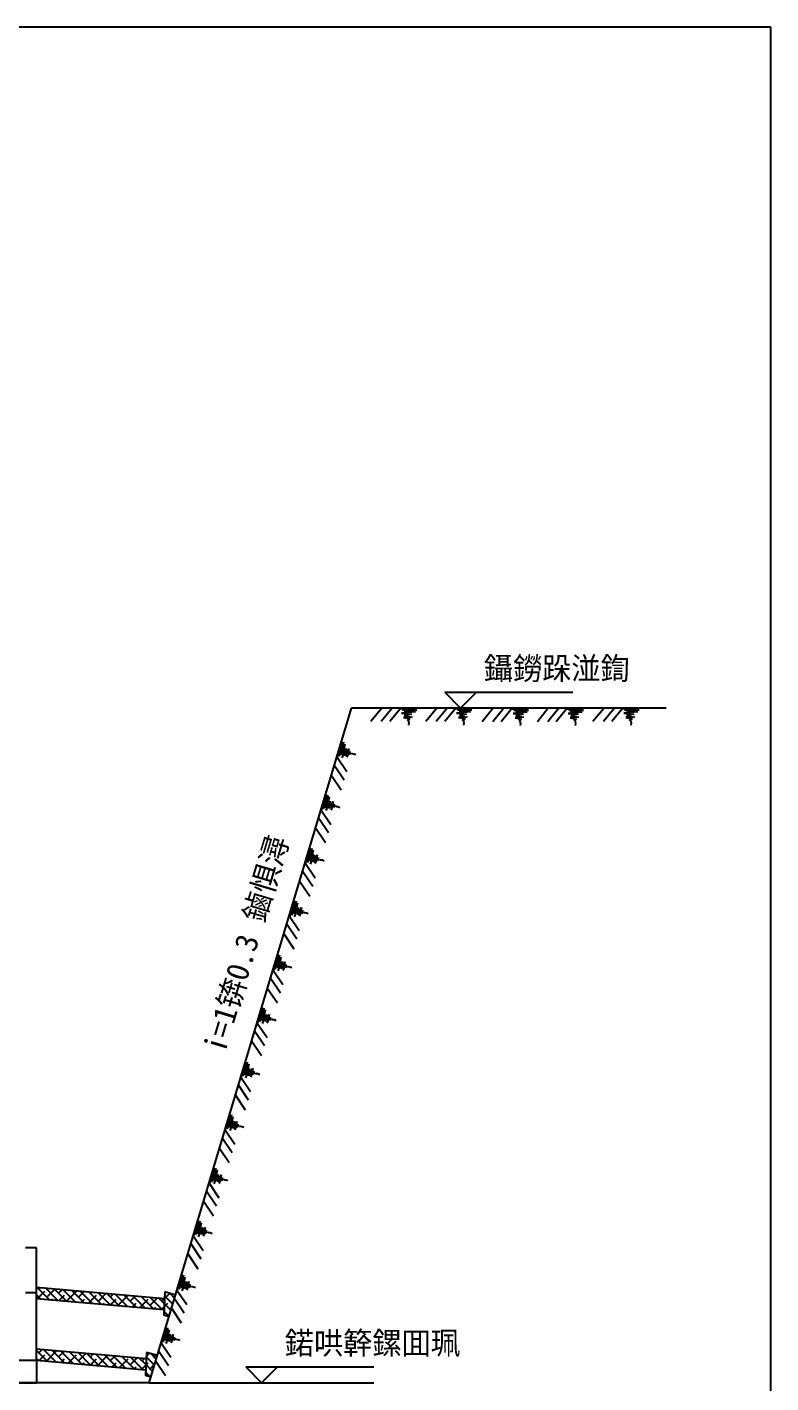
# Model space of a CAD drawing. Header units: metres. Extents: x 0 to 440, y 0 to 311.
# Drawn here: x 332.9 to 440.1, y 115.9 to 311.2 of the extents above; entities that cross this region are included whole.
import ezdxf

# ---------------------------------------------------------------- set-up
doc = ezdxf.new("R2010")
doc.units = ezdxf.units.M
doc.layers.add(' ', color=7, linetype='Continuous')

msp = doc.modelspace()

# ---------------------------------------------------------------- linework, layer by layer
at = {"layer": ' '}
for p, q in [((393.13, 215.4), (411.6, 215.4)), ((393.13, 215.4), (395.42, 213.11)), ((397.72, 215.4), (395.42, 213.11)), ((350.53, 115.91), (379.69, 213.11)), ((425.05, 213.11), (379.69, 213.11)), ((334.26, 135.35), (332.71, 135.35)), ((334.26, 119.15), (334.26, 135.35)), ((334.26, 129.68), (352.72, 128.07)), ((336.09, 127.89), (334.31, 129.68)), ((334.4, 128.04), (335.46, 129.1)), ((334.6, 129.38), (334.85, 129.63)), ((337.35, 127.78), (335.56, 129.57)), ((335.75, 128.24), (336.95, 129.45)), ((338.6, 127.68), (336.82, 129.46)), ((337.46, 128.81), (338.01, 129.35)), ((339.86, 127.57), (338.07, 129.35)), ((338.62, 127.67), (340.04, 129.1)), ((341.11, 127.46), (339.33, 129.24)), ((340.33, 128.24), (341.17, 129.08)), ((342.37, 127.35), (340.58, 129.13)), ((343.62, 127.24), (341.84, 129.02)), ((342.05, 128.81), (342.22, 128.98)), ((352.76, 129), (352.61, 125.66)), ((354.31, 128.53), (352.76, 129)), ((334.26, 128.87), (332.71, 128.87)), ((334.83, 128), (334.26, 128.58)), ((334.26, 128.05), (352.64, 126.45)), ((336.51, 127.86), (336.61, 127.95)), ((337.56, 127.77), (338.32, 128.53)), ((340.72, 127.49), (341.19, 127.95)), ((341.78, 127.4), (342.91, 128.53)), ((344.88, 127.13), (343.1, 128.91)), ((343.19, 127.67), (344.33, 128.8)), ((343.88, 127.21), (344.05, 127.38)), ((346.13, 127.02), (344.35, 128.8)), ((344.91, 128.24), (345.38, 128.71)), ((344.94, 127.12), (345.77, 127.95)), ((347.39, 126.91), (345.61, 128.69)), ((346.06, 127.09), (347.49, 128.52)), ((348.64, 126.8), (346.86, 128.58)), ((347.77, 127.67), (348.54, 128.43)), ((348.1, 126.84), (348.63, 127.38)), ((349.9, 126.69), (348.12, 128.47)), ((349.15, 126.75), (350.35, 127.95)), ((351.15, 126.58), (349.37, 128.36)), ((349.49, 128.24), (349.59, 128.34)), ((352.41, 126.47), (350.63, 128.25)), ((350.64, 127.09), (351.7, 128.16)), ((352.68, 127.34), (351.88, 128.14)), ((352.36, 127.67), (352.72, 128.03)), ((352.66, 126.83), (353.22, 127.38)), ((353.66, 126.36), (352.68, 127.34)), ((352.72, 128.03), (353.47, 128.78)), ((353.93, 127.24), (352.74, 128.43)), ((354.19, 128.12), (353.55, 128.76)), ((354.07, 128.24), (354.29, 128.45)), ((351.26, 126.57), (351.5, 126.81)), ((352.31, 126.48), (352.66, 126.83)), ((353.38, 125.43), (352.61, 125.66)), ((353.4, 125.48), (352.63, 126.24)), ((352.63, 125.65), (352.64, 125.66)), ((353.5, 126.52), (353.8, 126.82)), ((94.57, 119.15), (334.33, 119.15)), ((334.26, 120.78), (350.11, 119.39)), ((335.8, 119.02), (334.26, 120.56)), ((334.55, 119.13), (334.26, 119.41)), ((334.26, 119.15), (350.03, 117.77)), ((334.33, 115.91), (334.33, 119.15)), ((334.6, 120.22), (335.09, 120.71)), ((334.65, 119.12), (335.46, 119.93)), ((337.06, 118.91), (335.28, 120.69)), ((335.75, 119.07), (337.18, 120.51)), ((338.31, 118.8), (336.53, 120.58)), ((337.46, 119.65), (338.25, 120.43)), ((339.57, 118.69), (337.79, 120.47)), ((337.81, 118.84), (338.32, 119.36)), ((338.86, 118.75), (340.04, 119.93)), ((340.82, 118.58), (339.04, 120.36)), ((339.18, 120.22), (339.3, 120.34)), ((342.08, 118.47), (340.3, 120.25)), ((340.33, 119.07), (341.41, 120.15)), ((343.33, 118.36), (341.55, 120.14)), ((342.02, 118.47), (342.91, 119.36)), ((342.05, 119.65), (342.46, 120.06)), ((344.59, 118.25), (342.81, 120.03)), ((343.19, 118.5), (344.57, 119.88)), ((345.85, 118.14), (344.06, 119.92)), ((344.91, 119.07), (345.62, 119.79)), ((347.1, 118.03), (345.32, 119.81)), ((346.23, 118.11), (347.49, 119.36)), ((348.36, 117.92), (346.57, 119.7)), ((346.63, 119.65), (346.67, 119.69)), ((347.77, 118.5), (348.78, 119.51)), ((349.61, 117.81), (347.83, 119.59)), ((350.07, 118.5), (349.08, 119.48)), ((349.49, 119.07), (349.83, 119.42)), ((350.15, 120.29), (350, 116.96)), ((350.12, 119.71), (350.58, 120.16)), ((351.28, 118.43), (350.12, 119.59)), ((351.7, 119.83), (350.15, 120.29)), ((351.55, 119.31), (350.74, 120.12)), ((351.21, 119.65), (351.46, 119.9)), ((334.16, 117.87), (334.16, 117.87)), ((340.97, 118.57), (341.19, 118.79)), ((345.18, 118.2), (345.77, 118.79)), ((348.34, 117.92), (348.63, 118.22)), ((349.39, 117.83), (350.07, 118.5)), ((350.67, 116.76), (350.02, 117.41)), ((350.07, 118.5), (350.35, 118.79)), ((351.02, 117.55), (350.07, 118.5)), ((350.64, 117.93), (351.34, 118.64)), ((364.44, 118.2), (366.73, 115.91)), ((364.44, 118.2), (382.9, 118.2)), ((369.02, 118.2), (366.73, 115.91)), ((350.53, 115.91), (78.37, 115.91)), ((94.57, 115.91), (334.33, 115.91)), ((333.13, 117.06), (333.13, 117.06)), ((333.48, 116), (333.48, 116)), ((350.77, 116.72), (350, 116.96)), ((350.53, 115.91), (382.93, 115.91)), ((350.62, 116.77), (350.85, 117))]:
    msp.add_line(p, q, dxfattribs=at)
for p, q in [((440.15, 311.22), (0, 311.22)), ((440.15, 0), (440.15, 311.22)), ((384.05, 213.11), (382.46, 211.17)), ((385.55, 213.11), (383.96, 211.17)), ((386.78, 213.11), (385.19, 211.17)), ((386.72, 213.05), (389.07, 213.01)), ((389.07, 213.01), (387.02, 212.85)), ((391.98, 213.11), (390.39, 211.17)), ((393.48, 213.11), (391.89, 211.17)), ((394.71, 213.11), (393.13, 211.17)), ((394.65, 213.05), (397, 213.01)), ((397, 213.01), (394.96, 212.85)), ((400.13, 213.08), (398.54, 211.14)), ((401.63, 213.08), (400.04, 211.14)), ((402.86, 213.08), (401.27, 211.14)), ((402.8, 213.02), (405.15, 212.98)), ((405.15, 212.98), (403.1, 212.82)), ((408.06, 213.08), (406.48, 211.14)), ((409.56, 213.08), (407.97, 211.14)), ((410.8, 213.08), (409.21, 211.14)), ((410.73, 213.02), (413.09, 212.98)), ((413.09, 212.98), (411.04, 212.82)), ((416.09, 213.11), (414.5, 211.17)), ((417.59, 213.11), (416, 211.17)), ((418.82, 213.11), (417.24, 211.17)), ((418.76, 213.05), (421.11, 213.01)), ((421.11, 213.01), (419.06, 212.85)), ((388.91, 212.57), (386.9, 212.39)), ((386.9, 212.39), (388.34, 212.26)), ((387.02, 212.85), (389.11, 212.83)), ((388.44, 211.82), (387.18, 211.74)), ((387.18, 211.74), (388.12, 211.58)), ((389.11, 212.83), (387.26, 212.63)), ((387.26, 212.63), (388.91, 212.57)), ((388.34, 212.26), (387.3, 212.04)), ((387.3, 212.04), (388.44, 211.82)), ((388.12, 211.58), (387.69, 211.49)), ((387.69, 211.49), (387.97, 211.33)), ((387.97, 211.33), (387.89, 211.25)), ((387.89, 211.25), (387.89, 211.19)), ((387.89, 211.19), (387.95, 210.93)), ((396.84, 212.57), (394.83, 212.39)), ((394.83, 212.39), (396.27, 212.26)), ((394.96, 212.85), (397.05, 212.83)), ((396.38, 211.82), (395.12, 211.74)), ((395.12, 211.74), (396.05, 211.58)), ((397.05, 212.83), (395.2, 212.63)), ((395.2, 212.63), (396.84, 212.57)), ((396.27, 212.26), (395.24, 212.04)), ((395.24, 212.04), (396.38, 211.82)), ((396.05, 211.58), (395.62, 211.49)), ((395.62, 211.49), (395.91, 211.33)), ((395.91, 211.33), (395.83, 211.25)), ((395.83, 211.25), (395.83, 211.19)), ((395.83, 211.19), (395.89, 210.93)), ((404.99, 212.54), (402.98, 212.35)), ((402.98, 212.35), (404.42, 212.23)), ((403.1, 212.82), (405.19, 212.8)), ((404.52, 211.79), (403.26, 211.71)), ((403.26, 211.71), (404.2, 211.54)), ((405.19, 212.8), (403.34, 212.6)), ((403.34, 212.6), (404.99, 212.54)), ((404.42, 212.23), (403.39, 212.01)), ((403.39, 212.01), (404.52, 211.79)), ((404.2, 211.54), (403.77, 211.46)), ((403.77, 211.46), (404.06, 211.3)), ((404.06, 211.3), (403.97, 211.22)), ((403.97, 211.22), (403.97, 211.16)), ((403.97, 211.16), (404.03, 210.89)), ((412.92, 212.54), (410.92, 212.35)), ((410.92, 212.35), (412.36, 212.23)), ((411.04, 212.82), (413.13, 212.8)), ((412.46, 211.79), (411.2, 211.71)), ((411.2, 211.71), (412.13, 211.54)), ((413.13, 212.8), (411.28, 212.6)), ((411.28, 212.6), (412.92, 212.54)), ((412.36, 212.23), (411.32, 212.01)), ((411.32, 212.01), (412.46, 211.79)), ((412.13, 211.54), (411.71, 211.46)), ((411.71, 211.46), (411.99, 211.3)), ((411.99, 211.3), (411.91, 211.22)), ((411.91, 211.22), (411.91, 211.16)), ((411.91, 211.16), (411.97, 210.89)), ((420.95, 212.57), (418.94, 212.39)), ((418.94, 212.39), (420.38, 212.26)), ((419.06, 212.85), (421.15, 212.83)), ((420.48, 211.82), (419.23, 211.74)), ((419.23, 211.74), (420.16, 211.58)), ((421.15, 212.83), (419.31, 212.63)), ((419.31, 212.63), (420.95, 212.57)), ((420.38, 212.26), (419.35, 212.04)), ((419.35, 212.04), (420.48, 211.82)), ((420.16, 211.58), (419.73, 211.49)), ((419.73, 211.49), (420.02, 211.33)), ((420.02, 211.33), (419.94, 211.25)), ((419.94, 211.25), (419.94, 211.19)), ((419.94, 211.19), (420, 210.93)), ((387.95, 210.93), (387.91, 210.64)), ((395.89, 210.93), (395.85, 210.64)), ((404.03, 210.89), (403.99, 210.61)), ((411.97, 210.89), (411.93, 210.61)), ((420, 210.93), (419.96, 210.64)), ((377.63, 205.96), (378.35, 208.2)), ((378.35, 208.2), (377.91, 206.19)), ((377.91, 206.19), (378.53, 208.19)), ((378.53, 208.19), (378.2, 206.36)), ((378.2, 206.36), (378.73, 207.92)), ((378.73, 207.92), (378.32, 205.94)), ((378.32, 205.94), (378.85, 207.29)), ((378.85, 207.29), (378.77, 206.23)), ((378.77, 206.23), (379.31, 207.26)), ((379.31, 207.26), (379.03, 206.03)), ((377.6, 206.04), (379, 203.96)), ((379.03, 206.03), (379.45, 206.87)), ((379.45, 206.87), (379.41, 206.44)), ((379.41, 206.44), (379.64, 206.67)), ((379.64, 206.67), (379.7, 206.57)), ((379.7, 206.57), (379.75, 206.55)), ((379.75, 206.55), (380.02, 206.53)), ((380.02, 206.53), (380.29, 206.41)), ((376.81, 203.42), (378.21, 201.34)), ((377.24, 204.85), (378.64, 202.78)), ((375.35, 198.36), (376.07, 200.6)), ((376.07, 200.6), (375.63, 198.59)), ((375.63, 198.59), (376.25, 200.59)), ((376.25, 200.59), (375.92, 198.76)), ((375.92, 198.76), (376.45, 200.32)), ((376.45, 200.32), (376.04, 198.34)), ((376.04, 198.34), (376.57, 199.69)), ((376.57, 199.69), (376.49, 198.63)), ((376.49, 198.63), (377.03, 199.65)), ((377.03, 199.65), (376.75, 198.43)), ((376.75, 198.43), (377.17, 199.27)), ((377.17, 199.27), (377.12, 198.84)), ((375.32, 198.43), (376.72, 196.36)), ((377.12, 198.84), (377.36, 199.07)), ((377.36, 199.07), (377.42, 198.97)), ((377.42, 198.97), (377.47, 198.95)), ((377.47, 198.95), (377.74, 198.93)), ((377.74, 198.93), (378, 198.81)), ((374.53, 195.82), (375.93, 193.74)), ((374.96, 197.25), (376.36, 195.18)), ((373.07, 190.66), (373.79, 192.9)), ((373.79, 192.9), (373.36, 190.89)), ((373.36, 190.89), (373.98, 192.89)), ((373.98, 192.89), (373.64, 191.06)), ((373.64, 191.06), (374.17, 192.62)), ((374.17, 192.62), (373.77, 190.64)), ((373.77, 190.64), (374.3, 191.99)), ((374.3, 191.99), (374.21, 190.93)), ((374.21, 190.93), (374.75, 191.96)), ((374.75, 191.96), (374.47, 190.73)), ((374.47, 190.73), (374.89, 191.58)), ((374.89, 191.58), (374.85, 191.14)), ((372.69, 189.55), (374.09, 187.48)), ((373.04, 190.74), (374.44, 188.66)), ((374.85, 191.14), (375.09, 191.37)), ((375.09, 191.37), (375.14, 191.27)), ((375.14, 191.27), (375.2, 191.25)), ((375.2, 191.25), (375.47, 191.23)), ((375.47, 191.23), (375.73, 191.11)), ((372.26, 188.12), (373.66, 186.04)), ((370.79, 183.06), (371.51, 185.3)), ((371.51, 185.3), (371.08, 183.29)), ((371.08, 183.29), (371.7, 185.29)), ((371.7, 185.29), (371.36, 183.46)), ((371.36, 183.46), (371.89, 185.02)), ((371.89, 185.02), (371.49, 183.04)), ((371.49, 183.04), (372.02, 184.39)), ((372.02, 184.39), (371.93, 183.33)), ((371.93, 183.33), (372.47, 184.36)), ((372.47, 184.36), (372.19, 183.13)), ((372.19, 183.13), (372.61, 183.98)), ((372.61, 183.98), (372.57, 183.54)), ((372.57, 183.54), (372.81, 183.77)), ((372.81, 183.77), (372.86, 183.67)), ((372.86, 183.67), (372.92, 183.65)), ((372.92, 183.65), (373.19, 183.63)), ((373.19, 183.63), (373.45, 183.51)), ((370.41, 181.95), (371.81, 179.88)), ((370.76, 183.14), (372.16, 181.06)), ((369.98, 180.52), (371.38, 178.44)), ((368.42, 175.27), (369.14, 177.51)), ((369.14, 177.51), (368.7, 175.5)), ((368.7, 175.5), (369.32, 177.5)), ((369.32, 177.5), (368.99, 175.67)), ((368.99, 175.67), (369.52, 177.23)), ((369.52, 177.23), (369.12, 175.25)), ((369.12, 175.25), (369.65, 176.59)), ((369.65, 176.59), (369.56, 175.54)), ((369.56, 175.54), (370.1, 176.56)), ((370.1, 176.56), (369.82, 175.33)), ((369.82, 175.33), (370.24, 176.18)), ((370.24, 176.18), (370.2, 175.75)), ((370.2, 175.75), (370.43, 175.98)), ((370.43, 175.98), (370.49, 175.87)), ((370.49, 175.87), (370.55, 175.86)), ((370.55, 175.86), (370.82, 175.84)), ((370.82, 175.84), (371.08, 175.72)), ((368.04, 174.16), (369.44, 172.08)), ((368.39, 175.34), (369.79, 173.27)), ((367.6, 172.72), (369, 170.65)), ((366.14, 167.67), (366.86, 169.91)), ((366.86, 169.91), (366.42, 167.9)), ((366.42, 167.9), (367.04, 169.89)), ((367.04, 169.89), (366.71, 168.07)), ((366.71, 168.07), (367.24, 169.62)), ((367.24, 169.62), (366.84, 167.65)), ((366.84, 167.65), (367.37, 168.99)), ((367.37, 168.99), (367.28, 167.94)), ((367.28, 167.94), (367.82, 168.96)), ((367.82, 168.96), (367.54, 167.73)), ((367.54, 167.73), (367.96, 168.58)), ((367.96, 168.58), (367.92, 168.15)), ((367.92, 168.15), (368.15, 168.38)), ((368.15, 168.38), (368.21, 168.27)), ((368.21, 168.27), (368.27, 168.26)), ((368.27, 168.26), (368.54, 168.24)), ((368.54, 168.24), (368.8, 168.12)), ((365.76, 166.56), (367.16, 164.48)), ((366.11, 167.74), (367.51, 165.67)), ((365.32, 165.12), (366.73, 163.05)), ((363.77, 159.87), (364.49, 162.12)), ((364.49, 162.12), (364.05, 160.11)), ((364.05, 160.11), (364.67, 162.1)), ((364.67, 162.1), (364.34, 160.27)), ((364.34, 160.27), (364.87, 161.83)), ((364.87, 161.83), (364.46, 159.86)), ((364.46, 159.86), (364.99, 161.2)), ((364.99, 161.2), (364.91, 160.14)), ((364.91, 160.14), (365.45, 161.17)), ((365.45, 161.17), (365.17, 159.94)), ((365.17, 159.94), (365.59, 160.79)), ((365.59, 160.79), (365.55, 160.36)), ((365.55, 160.36), (365.78, 160.58)), ((365.78, 160.58), (365.84, 160.48)), ((365.84, 160.48), (365.9, 160.46)), ((365.9, 160.46), (366.17, 160.45)), ((366.17, 160.45), (366.43, 160.33)), ((363.38, 158.77), (364.78, 156.69)), ((363.74, 159.95), (365.14, 157.87)), ((362.95, 157.33), (364.35, 155.25)), ((361.49, 152.27), (362.21, 154.51)), ((362.21, 154.51), (361.77, 152.51)), ((361.77, 152.51), (362.39, 154.5)), ((362.39, 154.5), (362.06, 152.67)), ((362.06, 152.67), (362.59, 154.23)), ((362.59, 154.23), (362.18, 152.25)), ((362.18, 152.25), (362.71, 153.6)), ((362.71, 153.6), (362.63, 152.54)), ((362.63, 152.54), (363.17, 153.57)), ((363.17, 153.57), (362.89, 152.34)), ((362.89, 152.34), (363.31, 153.19)), ((363.31, 153.19), (363.27, 152.76)), ((363.27, 152.76), (363.5, 152.98)), ((363.5, 152.98), (363.56, 152.88)), ((363.56, 152.88), (363.62, 152.86)), ((363.62, 152.86), (363.89, 152.85)), ((363.89, 152.85), (364.15, 152.73)), ((361.1, 151.17), (362.5, 149.09)), ((361.46, 152.35), (362.86, 150.27)), ((360.67, 149.73), (362.07, 147.65)), ((359.21, 144.57), (359.93, 146.82)), ((359.93, 146.82), (359.5, 144.81)), ((359.5, 144.81), (360.12, 146.8)), ((360.12, 146.8), (359.78, 144.98)), ((359.78, 144.98), (360.31, 146.53)), ((360.31, 146.53), (359.91, 144.56)), ((359.18, 144.65), (360.58, 142.57)), ((359.91, 144.56), (360.44, 145.9)), ((360.44, 145.9), (360.35, 144.85)), ((360.35, 144.85), (360.89, 145.87)), ((360.89, 145.87), (360.61, 144.64)), ((360.61, 144.64), (361.03, 145.49)), ((361.03, 145.49), (360.99, 145.06)), ((360.99, 145.06), (361.23, 145.28)), ((361.23, 145.28), (361.28, 145.18)), ((361.28, 145.18), (361.34, 145.16)), ((361.34, 145.16), (361.61, 145.15)), ((361.61, 145.15), (361.87, 145.03)), ((358.83, 143.47), (360.23, 141.39)), ((358.4, 142.03), (359.8, 139.95)), ((356.93, 136.97), (357.65, 139.22)), ((357.65, 139.22), (357.22, 137.21)), ((357.22, 137.21), (357.84, 139.2)), ((357.84, 139.2), (357.5, 137.38)), ((357.5, 137.38), (358.03, 138.93)), ((358.03, 138.93), (357.63, 136.96)), ((356.9, 137.05), (358.3, 134.97)), ((357.63, 136.96), (358.16, 138.3)), ((358.16, 138.3), (358.07, 137.25)), ((358.07, 137.25), (358.61, 138.27)), ((358.61, 138.27), (358.33, 137.04)), ((358.33, 137.04), (358.75, 137.89)), ((358.75, 137.89), (358.71, 137.46)), ((358.71, 137.46), (358.95, 137.68)), ((358.95, 137.68), (359, 137.58)), ((359, 137.58), (359.06, 137.56)), ((359.06, 137.56), (359.33, 137.55)), ((359.33, 137.55), (359.59, 137.43)), ((356.55, 135.87), (357.95, 133.79)), ((356.12, 134.43), (357.52, 132.35)), ((354.56, 129.18), (355.28, 131.42)), ((355.28, 131.42), (354.84, 129.41)), ((354.84, 129.41), (355.46, 131.41)), ((355.46, 131.41), (355.13, 129.58)), ((355.13, 129.58), (355.66, 131.14)), ((355.66, 131.14), (355.26, 129.16)), ((354.53, 129.26), (355.93, 127.18)), ((355.26, 129.16), (355.79, 130.51)), ((355.79, 130.51), (355.7, 129.45)), ((355.7, 129.45), (356.24, 130.48)), ((356.24, 130.48), (355.96, 129.25)), ((355.96, 129.25), (356.38, 130.1)), ((356.38, 130.1), (356.34, 129.66)), ((356.34, 129.66), (356.57, 129.89)), ((356.57, 129.89), (356.63, 129.79)), ((356.63, 129.79), (356.69, 129.77)), ((356.69, 129.77), (356.96, 129.75)), ((356.96, 129.75), (357.22, 129.63)), ((354.18, 128.07), (355.58, 126)), ((353.75, 126.64), (355.15, 124.56)), ((352.28, 121.58), (353, 123.82)), ((353, 123.82), (352.56, 121.81)), ((352.56, 121.81), (353.18, 123.81)), ((353.18, 123.81), (352.85, 121.98)), ((352.85, 121.98), (353.38, 123.54)), ((353.38, 123.54), (352.98, 121.56)), ((352.25, 121.66), (353.65, 119.58)), ((352.98, 121.56), (353.51, 122.91)), ((353.51, 122.91), (353.42, 121.85)), ((353.42, 121.85), (353.96, 122.88)), ((353.96, 122.88), (353.68, 121.65)), ((353.68, 121.65), (354.1, 122.49)), ((354.1, 122.49), (354.06, 122.06)), ((354.06, 122.06), (354.29, 122.29)), ((354.29, 122.29), (354.35, 122.19)), ((354.35, 122.19), (354.41, 122.17)), ((354.41, 122.17), (354.68, 122.15)), ((354.68, 122.15), (354.94, 122.03)), ((351.9, 120.47), (353.3, 118.4)), ((351.46, 119.04), (352.87, 116.96))]:
    msp.add_line(p, q)

# ---------------------------------------------------------------- texts
for s, p in [('鑷鐒跺湴鍧', (398.76, 217.21)), ('鍩哄簳鏍囬珮', (370.06, 120.01))]:
    msp.add_text(s, height=3.24, dxfattribs=at).set_placement(p)
msp.add_text('i=1锛0.3 鏀惧潯', height=3.24, rotation=73.3, dxfattribs=at).set_placement((361.42, 163.21))

doc.saveas('drawing.dxf')
